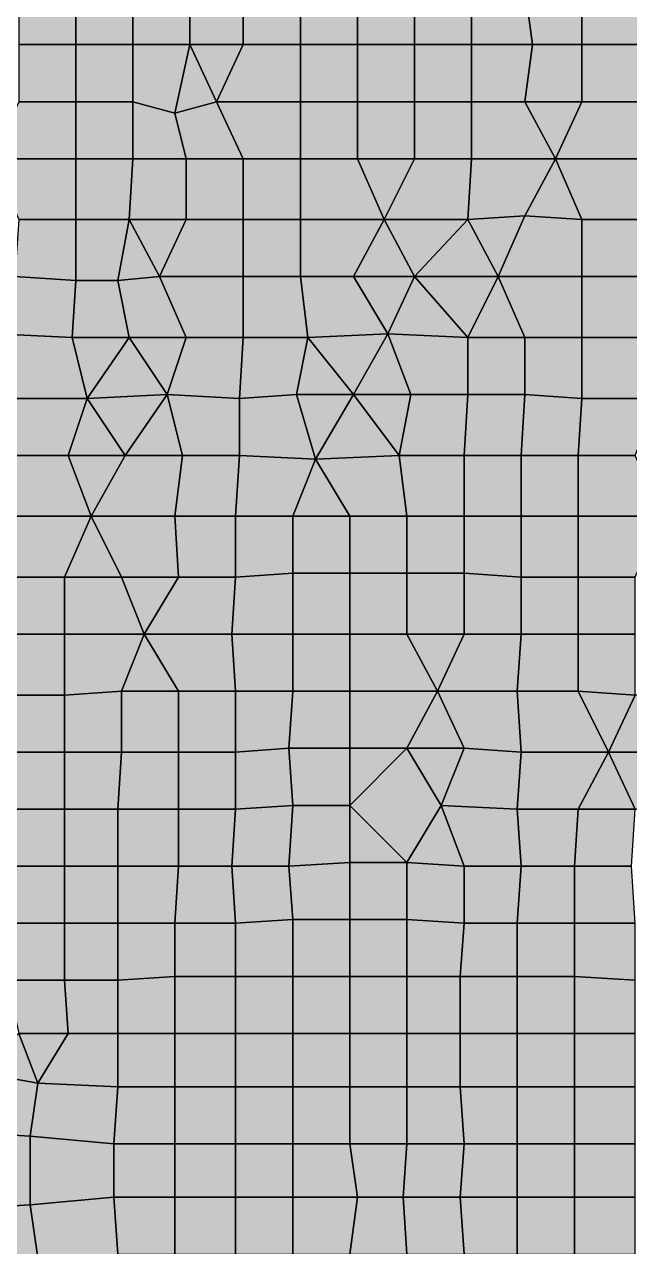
# Model space of a CAD drawing. Header units: metres. Extents: x -7480 to 79269, y -9100 to 45880.
# Drawn here: x 20750 to 23930, y 23960 to 30386 of the extents above; entities that cross this region are included whole.
import ezdxf

# ---------------------------------------------------------------- set-up
doc = ezdxf.new("R2010")
doc.units = ezdxf.units.M
for name, color, linetype in [('COLOR_1', 1, 'Continuous'), ('COLOR_181', 181, 'Continuous'), ('COLOR_3', 3, 'Continuous'), ('COLOR_5', 5, 'Continuous')]:
    doc.layers.add(name, color=color, linetype=linetype)

msp = doc.modelspace()

# ---------------------------------------------------------------- hatches: boundary and pattern name
at = {"layer": 'COLOR_1'}
for points in [[(20640, 25660), (20960, 25660), (20960, 25960), (20640, 25960)], [(20960, 25660), (21240, 25660), (21240, 25960), (20960, 25960)], [(21240, 25660), (21540, 25660), (21560, 25960), (21240, 25960)], [(23340, 25660), (23640, 25660), (23640, 25960), (23360, 25960)], [(21240, 25360), (21540, 25380), (21540, 25660), (21240, 25660)], [(20660, 25360), (20720, 25080), (20980, 25080), (20960, 25360)], [(20960, 25360), (20980, 25080), (21240, 25080), (21240, 25360)], [(21240, 25080), (21540, 25080), (21540, 25380), (21240, 25360)], [(20480, 24880), (20820, 24820), (20720, 25080)], [(20720, 25080), (20820, 24820), (20980, 25080)], [(20820, 24820), (21240, 24800), (21240, 25080), (20980, 25080)], [(21240, 24800), (21540, 24800), (21540, 25080), (21240, 25080)], [(20780, 24540), (21220, 24500), (21240, 24800), (20820, 24820)], [(21220, 24500), (21540, 24500), (21540, 24800), (21240, 24800)], [(20780, 24180), (21220, 24220), (21220, 24500), (20780, 24540)], [(21220, 24220), (21540, 24220), (21540, 24500), (21220, 24500)], [(20780, 24180), (20820, 23900), (21240, 23920), (21220, 24220)], [(21220, 24220), (21240, 23920), (21540, 23920), (21540, 24220)]]:
    msp.add_hatch(color=256, dxfattribs=at).paths.add_polyline_path(points)
at = {"layer": 'COLOR_181'}
for points in [[(20720, 30280), (21020, 30280), (21020, 30580), (20720, 30580)], [(21020, 30280), (21320, 30280), (21320, 30580), (21020, 30580)], [(21320, 30280), (21620, 30280), (21620, 30580), (21320, 30580)], [(21620, 30280), (21900, 30280), (21900, 30580), (21620, 30580)], [(21900, 30280), (22200, 30280), (22200, 30580), (21900, 30580)], [(22200, 30280), (22500, 30280), (22500, 30580), (22200, 30580)], [(22500, 30280), (22800, 30280), (22800, 30580), (22500, 30580)], [(22800, 30280), (23100, 30280), (23100, 30580), (22800, 30580)], [(23100, 30280), (23420, 30280), (23380, 30580), (23100, 30580)], [(23380, 30580), (23420, 30280), (23680, 30280), (23680, 30580)], [(23680, 30280), (23980, 30280), (23980, 30580), (23680, 30580)], [(20720, 29980), (21020, 29980), (21020, 30280), (20720, 30280)], [(21020, 29980), (21320, 29980), (21320, 30280), (21020, 30280)], [(21320, 29980), (21540, 29920), (21620, 30280), (21320, 30280)], [(21540, 29920), (21760, 29980), (21620, 30280)], [(21620, 30280), (21760, 29980), (21900, 30280)], [(21760, 29980), (22200, 29980), (22200, 30280), (21900, 30280)], [(22200, 29980), (22500, 29980), (22500, 30280), (22200, 30280)], [(22500, 29980), (22800, 29980), (22800, 30280), (22500, 30280)], [(22800, 29980), (23100, 29980), (23100, 30280), (22800, 30280)], [(23100, 29980), (23380, 29980), (23420, 30280), (23100, 30280)], [(23380, 29980), (23680, 29980), (23680, 30280), (23420, 30280)], [(23680, 29980), (23980, 29980), (23980, 30280), (23680, 30280)], [(20580, 29680), (21020, 29680), (21020, 29980), (20720, 29980)], [(21020, 29680), (21320, 29680), (21320, 29980), (21020, 29980)], [(21320, 29680), (21600, 29680), (21540, 29920), (21320, 29980)], [(21540, 29920), (21600, 29680), (21900, 29680), (21760, 29980)], [(21760, 29980), (21900, 29680), (22200, 29680), (22200, 29980)], [(22200, 29680), (22500, 29680), (22500, 29980), (22200, 29980)], [(22500, 29680), (22800, 29680), (22800, 29980), (22500, 29980)], [(22800, 29680), (23100, 29680), (23100, 29980), (22800, 29980)], [(23100, 29680), (23540, 29680), (23380, 29980), (23100, 29980)], [(23380, 29980), (23540, 29680), (23680, 29980)], [(23540, 29680), (23980, 29680), (23980, 29980), (23680, 29980)], [(20580, 29680), (20720, 29360), (21020, 29360), (21020, 29680)], [(21020, 29360), (21300, 29360), (21320, 29680), (21020, 29680)], [(21300, 29360), (21600, 29360), (21600, 29680), (21320, 29680)], [(21600, 29360), (21900, 29360), (21900, 29680), (21600, 29680)], [(21900, 29360), (22200, 29360), (22200, 29680), (21900, 29680)], [(22200, 29360), (22640, 29360), (22500, 29680), (22200, 29680)], [(22500, 29680), (22640, 29360), (22800, 29680)], [(22640, 29360), (23080, 29360), (23100, 29680), (22800, 29680)], [(23080, 29360), (23380, 29380), (23540, 29680), (23100, 29680)], [(23380, 29380), (23680, 29360), (23540, 29680)], [(23540, 29680), (23680, 29360), (23980, 29360), (23980, 29680)], [(23080, 29360), (23240, 29060), (23380, 29380)], [(23240, 29060), (23680, 29060), (23680, 29360), (23380, 29380)], [(20700, 29060), (21020, 29040), (21020, 29360), (20720, 29360)], [(21020, 29040), (21240, 29040), (21300, 29360), (21020, 29360)], [(21240, 29040), (21460, 29060), (21300, 29360)], [(21300, 29360), (21460, 29060), (21600, 29360)], [(21460, 29060), (21900, 29060), (21900, 29360), (21600, 29360)], [(21900, 29060), (22200, 29060), (22200, 29360), (21900, 29360)], [(22200, 29060), (22480, 29060), (22640, 29360), (22200, 29360)], [(22480, 29060), (22800, 29060), (22640, 29360)], [(22640, 29360), (22800, 29060), (23080, 29360)], [(22800, 29060), (23240, 29060), (23080, 29360)], [(23680, 29060), (23980, 29060), (23980, 29360), (23680, 29360)], [(20600, 28760), (21000, 28740), (21020, 29040), (20700, 29060)], [(21240, 29040), (21300, 28740), (21600, 28740), (21460, 29060)], [(21460, 29060), (21600, 28740), (21900, 28740), (21900, 29060)], [(21900, 28740), (22240, 28740), (22200, 29060), (21900, 29060)], [(22200, 29060), (22240, 28740), (22660, 28760), (22480, 29060)], [(22480, 29060), (22660, 28760), (22800, 29060)], [(22660, 28760), (23080, 28740), (22800, 29060)], [(22800, 29060), (23080, 28740), (23240, 29060)], [(23080, 28740), (23380, 28740), (23240, 29060)], [(23240, 29060), (23380, 28740), (23680, 28740), (23680, 29060)], [(23680, 28740), (23980, 28740), (23980, 29060), (23680, 29060)], [(21000, 28740), (21300, 28740), (21240, 29040), (21020, 29040)], [(20600, 28760), (20700, 28420), (21080, 28420), (21000, 28740)], [(21000, 28740), (21080, 28420), (21300, 28740)], [(21080, 28420), (21500, 28440), (21300, 28740)], [(21300, 28740), (21500, 28440), (21600, 28740)], [(21500, 28440), (21880, 28420), (21900, 28740), (21600, 28740)], [(21880, 28420), (22180, 28440), (22240, 28740), (21900, 28740)], [(22180, 28440), (22480, 28440), (22240, 28740)], [(22240, 28740), (22480, 28440), (22660, 28760)], [(22480, 28440), (22780, 28440), (22660, 28760)], [(22660, 28760), (22780, 28440), (23080, 28440), (23080, 28740)], [(23080, 28440), (23380, 28440), (23380, 28740), (23080, 28740)], [(23380, 28440), (23680, 28420), (23680, 28740), (23380, 28740)], [(23680, 28420), (24080, 28420), (23980, 28740), (23680, 28740)], [(20680, 28120), (20980, 28120), (21080, 28420), (20700, 28420)], [(20980, 28120), (21280, 28120), (21080, 28420)], [(21080, 28420), (21280, 28120), (21500, 28440)], [(21280, 28120), (21580, 28120), (21500, 28440)], [(21500, 28440), (21580, 28120), (21880, 28120), (21880, 28420)], [(21880, 28120), (22280, 28100), (22180, 28440), (21880, 28420)], [(22180, 28440), (22280, 28100), (22480, 28440)], [(22280, 28100), (22720, 28120), (22480, 28440)], [(22480, 28440), (22720, 28120), (22780, 28440)], [(22720, 28120), (23060, 28120), (23080, 28440), (22780, 28440)], [(23060, 28120), (23360, 28120), (23380, 28440), (23080, 28440)], [(23360, 28120), (23660, 28120), (23680, 28420), (23380, 28440)], [(23660, 28120), (23960, 28120), (24080, 28420), (23680, 28420)], [(20660, 27800), (21100, 27800), (20980, 28120), (20680, 28120)], [(20980, 28120), (21100, 27800), (21280, 28120)], [(21100, 27800), (21540, 27800), (21580, 28120), (21280, 28120)], [(21540, 27800), (21860, 27800), (21880, 28120), (21580, 28120)], [(21860, 27800), (22160, 27800), (22280, 28100), (21880, 28120)], [(22160, 27800), (22460, 27800), (22280, 28100)], [(22280, 28100), (22460, 27800), (22760, 27800), (22720, 28120)], [(22720, 28120), (22760, 27800), (23060, 27800), (23060, 28120)], [(23060, 27800), (23360, 27800), (23360, 28120), (23060, 28120)], [(23360, 27800), (23660, 27800), (23660, 28120), (23360, 28120)], [(23660, 27800), (24100, 27800), (23960, 28120), (23660, 28120)], [(20660, 27480), (20960, 27480), (21100, 27800), (20660, 27800)], [(20960, 27480), (21260, 27480), (21100, 27800)], [(21100, 27800), (21260, 27480), (21560, 27480), (21540, 27800)], [(21540, 27800), (21560, 27480), (21860, 27480), (21860, 27800)], [(21860, 27480), (22160, 27500), (22160, 27800), (21860, 27800)], [(22160, 27500), (22460, 27500), (22460, 27800), (22160, 27800)], [(22460, 27500), (22760, 27500), (22760, 27800), (22460, 27800)], [(22760, 27500), (23060, 27500), (23060, 27800), (22760, 27800)], [(23060, 27500), (23360, 27480), (23360, 27800), (23060, 27800)], [(23360, 27480), (23660, 27480), (23660, 27800), (23360, 27800)], [(23660, 27480), (23960, 27480), (24100, 27800), (23660, 27800)], [(20660, 27180), (20960, 27180), (20960, 27480), (20660, 27480)], [(20960, 27180), (21380, 27180), (21260, 27480), (20960, 27480)], [(21260, 27480), (21380, 27180), (21560, 27480)], [(21380, 27180), (21840, 27180), (21860, 27480), (21560, 27480)], [(21840, 27180), (22160, 27180), (22160, 27500), (21860, 27480)], [(22160, 27180), (22460, 27180), (22460, 27500), (22160, 27500)], [(22460, 27180), (22760, 27180), (22760, 27500), (22460, 27500)], [(22760, 27180), (23060, 27180), (23060, 27500), (22760, 27500)], [(23060, 27180), (23360, 27180), (23360, 27480), (23060, 27500)], [(23360, 27180), (23660, 27180), (23660, 27480), (23360, 27480)], [(23660, 27180), (23960, 27180), (23960, 27480), (23660, 27480)], [(20660, 26860), (20960, 26860), (20960, 27180), (20660, 27180)], [(20960, 26860), (21260, 26880), (21380, 27180), (20960, 27180)], [(21260, 26880), (21560, 26880), (21380, 27180)], [(21380, 27180), (21560, 26880), (21860, 26880), (21840, 27180)], [(21840, 27180), (21860, 26880), (22160, 26880), (22160, 27180)], [(22160, 26880), (22460, 26880), (22460, 27180), (22160, 27180)], [(22460, 26880), (22920, 26880), (22760, 27180), (22460, 27180)], [(22760, 27180), (22920, 26880), (23060, 27180)], [(22920, 26880), (23340, 26880), (23360, 27180), (23060, 27180)], [(23340, 26880), (23660, 26880), (23660, 27180), (23360, 27180)], [(23660, 26880), (23960, 26860), (23960, 27180), (23660, 27180)], [(20960, 26560), (21260, 26560), (21260, 26880), (20960, 26860)], [(21260, 26560), (21560, 26560), (21560, 26880), (21260, 26880)], [(21560, 26560), (21860, 26560), (21860, 26880), (21560, 26880)], [(21860, 26560), (22140, 26580), (22160, 26880), (21860, 26880)], [(22140, 26580), (22460, 26580), (22460, 26880), (22160, 26880)], [(22460, 26580), (22760, 26580), (22920, 26880), (22460, 26880)], [(22760, 26580), (23060, 26580), (22920, 26880)], [(22920, 26880), (23060, 26580), (23360, 26560), (23340, 26880)], [(23340, 26880), (23360, 26560), (23820, 26560), (23660, 26880)], [(23660, 26880), (23820, 26560), (23960, 26860)], [(20660, 26560), (20960, 26560), (20960, 26860), (20660, 26860)], [(23820, 26560), (24240, 26560), (24260, 26860), (23960, 26860)], [(20660, 26260), (20960, 26260), (20960, 26560), (20660, 26560)], [(20960, 26260), (21240, 26260), (21260, 26560), (20960, 26560)], [(21240, 26260), (21560, 26260), (21560, 26560), (21260, 26560)], [(21560, 26260), (21860, 26260), (21860, 26560), (21560, 26560)], [(21860, 26260), (22160, 26280), (22140, 26580), (21860, 26560)], [(22140, 26580), (22160, 26280), (22460, 26280), (22460, 26580)], [(22460, 26280), (22760, 26580), (22460, 26580)], [(22460, 26280), (22760, 25980), (22940, 26280), (22760, 26580)], [(22760, 26580), (22940, 26280), (23060, 26580)], [(22940, 26280), (23340, 26260), (23360, 26560), (23060, 26580)], [(23340, 26260), (23660, 26260), (23820, 26560), (23360, 26560)], [(23660, 26260), (23960, 26260), (23820, 26560)], [(23820, 26560), (23960, 26260), (24260, 26260), (24240, 26560)], [(20640, 25960), (20960, 25960), (20960, 26260), (20660, 26260)], [(20960, 25960), (21240, 25960), (21240, 26260), (20960, 26260)], [(21240, 25960), (21560, 25960), (21560, 26260), (21240, 26260)], [(21560, 25960), (21840, 25960), (21860, 26260), (21560, 26260)], [(21840, 25960), (22140, 25960), (22160, 26280), (21860, 26260)], [(22140, 25960), (22460, 25980), (22460, 26280), (22160, 26280)], [(22460, 25980), (22760, 25980), (22460, 26280)], [(22760, 25980), (23060, 25960), (22940, 26280)], [(22940, 26280), (23060, 25960), (23360, 25960), (23340, 26260)], [(23340, 26260), (23360, 25960), (23640, 25960), (23660, 26260)], [(23640, 25960), (23940, 25960), (23960, 26260), (23660, 26260)], [(22140, 25960), (22160, 25680), (22460, 25680), (22460, 25980)], [(22460, 25680), (22760, 25680), (22760, 25980), (22460, 25980)], [(22760, 25680), (23060, 25660), (23060, 25960), (22760, 25980)], [(21540, 25660), (21860, 25660), (21840, 25960), (21560, 25960)], [(21840, 25960), (21860, 25660), (22160, 25680), (22140, 25960)], [(23060, 25660), (23340, 25660), (23360, 25960), (23060, 25960)], [(20640, 25660), (20660, 25360), (20960, 25360), (20960, 25660)], [(20960, 25360), (21240, 25360), (21240, 25660), (20960, 25660)], [(21540, 25380), (21860, 25380), (21860, 25660), (21540, 25660)], [(21860, 25380), (22160, 25380), (22160, 25680), (21860, 25660)], [(22160, 25380), (22460, 25380), (22460, 25680), (22160, 25680)], [(22460, 25380), (22760, 25380), (22760, 25680), (22460, 25680)], [(22760, 25380), (23040, 25380), (23060, 25660), (22760, 25680)], [(23040, 25380), (23340, 25380), (23340, 25660), (23060, 25660)], [(23340, 25380), (23640, 25380), (23640, 25660), (23340, 25660)], [(21540, 25080), (21860, 25080), (21860, 25380), (21540, 25380)], [(21860, 25080), (22160, 25080), (22160, 25380), (21860, 25380)], [(22160, 25080), (22460, 25080), (22460, 25380), (22160, 25380)], [(22460, 25080), (22760, 25080), (22760, 25380), (22460, 25380)], [(22760, 25080), (23040, 25080), (23040, 25380), (22760, 25380)], [(23040, 25080), (23340, 25080), (23340, 25380), (23040, 25380)], [(23340, 25080), (23640, 25080), (23640, 25380), (23340, 25380)], [(21540, 24800), (21860, 24800), (21860, 25080), (21540, 25080)], [(21860, 24800), (22160, 24800), (22160, 25080), (21860, 25080)], [(22160, 24800), (22460, 24800), (22460, 25080), (22160, 25080)], [(22460, 24800), (22760, 24800), (22760, 25080), (22460, 25080)], [(22760, 24800), (23040, 24800), (23040, 25080), (22760, 25080)], [(23040, 24800), (23340, 24800), (23340, 25080), (23040, 25080)], [(23340, 24800), (23640, 24800), (23640, 25080), (23340, 25080)], [(21540, 24500), (21860, 24500), (21860, 24800), (21540, 24800)], [(21860, 24500), (22160, 24500), (22160, 24800), (21860, 24800)], [(22160, 24500), (22460, 24500), (22460, 24800), (22160, 24800)], [(22460, 24500), (22760, 24500), (22760, 24800), (22460, 24800)], [(22760, 24500), (23060, 24500), (23040, 24800), (22760, 24800)], [(23040, 24800), (23060, 24500), (23340, 24500), (23340, 24800)], [(23340, 24500), (23640, 24500), (23640, 24800), (23340, 24800)], [(20460, 24160), (20780, 24180), (20780, 24540), (20460, 24560)], [(21540, 24220), (21860, 24220), (21860, 24500), (21540, 24500)], [(21860, 24220), (22160, 24220), (22160, 24500), (21860, 24500)], [(22160, 24220), (22500, 24220), (22460, 24500), (22160, 24500)], [(22460, 24500), (22500, 24220), (22740, 24220), (22760, 24500)], [(22740, 24220), (23040, 24220), (23060, 24500), (22760, 24500)], [(23040, 24220), (23340, 24220), (23340, 24500), (23060, 24500)], [(23340, 24220), (23640, 24220), (23640, 24500), (23340, 24500)], [(21540, 23920), (21860, 23920), (21860, 24220), (21540, 24220)], [(21860, 23920), (22160, 23920), (22160, 24220), (21860, 24220)], [(22160, 23920), (22460, 23920), (22500, 24220), (22160, 24220)], [(22460, 23920), (22760, 23920), (22740, 24220), (22500, 24220)], [(22740, 24220), (22760, 23920), (23060, 23920), (23040, 24220)], [(23040, 24220), (23060, 23920), (23340, 23920), (23340, 24220)], [(23340, 23920), (23640, 23920), (23640, 24220), (23340, 24220)]]:
    msp.add_hatch(color=256, dxfattribs=at).paths.add_polyline_path(points)
at = {"layer": 'COLOR_3'}
for points in [[(23640, 25660), (23960, 25660), (23940, 25960), (23640, 25960)], [(23640, 25380), (23960, 25360), (23960, 25660), (23640, 25660)], [(23640, 25080), (23960, 25080), (23960, 25360), (23640, 25380)], [(23640, 24800), (23960, 24800), (23960, 25080), (23640, 25080)], [(20460, 23860), (20820, 23900), (20780, 24180), (20460, 24160)], [(23640, 23920), (23960, 23920), (23960, 24220), (23640, 24220)]]:
    msp.add_hatch(color=256, dxfattribs=at).paths.add_polyline_path(points)
at = {"layer": 'COLOR_5'}
for points in [[(20460, 24560), (20780, 24540), (20820, 24820), (20480, 24880)], [(23640, 24500), (23960, 24500), (23960, 24800), (23640, 24800)], [(23640, 24220), (23960, 24220), (23960, 24500), (23640, 24500)]]:
    msp.add_hatch(color=256, dxfattribs=at).paths.add_polyline_path(points)

# ---------------------------------------------------------------- linework, layer by layer
at = {"layer": 'COLOR_1'}
for points in [[(20640, 25660), (20960, 25660), (20960, 25960), (20640, 25960)], [(20960, 25660), (21240, 25660), (21240, 25960), (20960, 25960)], [(21240, 25660), (21540, 25660), (21560, 25960), (21240, 25960)], [(23340, 25660), (23640, 25660), (23640, 25960), (23360, 25960)], [(21240, 25360), (21540, 25380), (21540, 25660), (21240, 25660)], [(20660, 25360), (20720, 25080), (20980, 25080), (20960, 25360)], [(20960, 25360), (20980, 25080), (21240, 25080), (21240, 25360)], [(21240, 25080), (21540, 25080), (21540, 25380), (21240, 25360)], [(20480, 24880), (20820, 24820), (20720, 25080)], [(20720, 25080), (20820, 24820), (20980, 25080)], [(20820, 24820), (21240, 24800), (21240, 25080), (20980, 25080)], [(21240, 24800), (21540, 24800), (21540, 25080), (21240, 25080)], [(20780, 24540), (21220, 24500), (21240, 24800), (20820, 24820)], [(21220, 24500), (21540, 24500), (21540, 24800), (21240, 24800)], [(20780, 24180), (21220, 24220), (21220, 24500), (20780, 24540)], [(21220, 24220), (21540, 24220), (21540, 24500), (21220, 24500)], [(20780, 24180), (20820, 23900), (21240, 23920), (21220, 24220)], [(21220, 24220), (21240, 23920), (21540, 23920), (21540, 24220)]]:
    msp.add_lwpolyline(points, close=True, dxfattribs=at)
at = {"layer": 'COLOR_181'}
for points in [[(20720, 30280), (21020, 30280), (21020, 30580), (20720, 30580)], [(21020, 30280), (21320, 30280), (21320, 30580), (21020, 30580)], [(21320, 30280), (21620, 30280), (21620, 30580), (21320, 30580)], [(21620, 30280), (21900, 30280), (21900, 30580), (21620, 30580)], [(21900, 30280), (22200, 30280), (22200, 30580), (21900, 30580)], [(22200, 30280), (22500, 30280), (22500, 30580), (22200, 30580)], [(22500, 30280), (22800, 30280), (22800, 30580), (22500, 30580)], [(22800, 30280), (23100, 30280), (23100, 30580), (22800, 30580)], [(23100, 30280), (23420, 30280), (23380, 30580), (23100, 30580)], [(23380, 30580), (23420, 30280), (23680, 30280), (23680, 30580)], [(23680, 30280), (23980, 30280), (23980, 30580), (23680, 30580)], [(20720, 29980), (21020, 29980), (21020, 30280), (20720, 30280)], [(21020, 29980), (21320, 29980), (21320, 30280), (21020, 30280)], [(21320, 29980), (21540, 29920), (21620, 30280), (21320, 30280)], [(21540, 29920), (21760, 29980), (21620, 30280)], [(21620, 30280), (21760, 29980), (21900, 30280)], [(21760, 29980), (22200, 29980), (22200, 30280), (21900, 30280)], [(22200, 29980), (22500, 29980), (22500, 30280), (22200, 30280)], [(22500, 29980), (22800, 29980), (22800, 30280), (22500, 30280)], [(22800, 29980), (23100, 29980), (23100, 30280), (22800, 30280)], [(23100, 29980), (23380, 29980), (23420, 30280), (23100, 30280)], [(23380, 29980), (23680, 29980), (23680, 30280), (23420, 30280)], [(23680, 29980), (23980, 29980), (23980, 30280), (23680, 30280)], [(20580, 29680), (21020, 29680), (21020, 29980), (20720, 29980)], [(21020, 29680), (21320, 29680), (21320, 29980), (21020, 29980)], [(21320, 29680), (21600, 29680), (21540, 29920), (21320, 29980)], [(21540, 29920), (21600, 29680), (21900, 29680), (21760, 29980)], [(21760, 29980), (21900, 29680), (22200, 29680), (22200, 29980)], [(22200, 29680), (22500, 29680), (22500, 29980), (22200, 29980)], [(22500, 29680), (22800, 29680), (22800, 29980), (22500, 29980)], [(22800, 29680), (23100, 29680), (23100, 29980), (22800, 29980)], [(23100, 29680), (23540, 29680), (23380, 29980), (23100, 29980)], [(23380, 29980), (23540, 29680), (23680, 29980)], [(23540, 29680), (23980, 29680), (23980, 29980), (23680, 29980)], [(20580, 29680), (20720, 29360), (21020, 29360), (21020, 29680)], [(21020, 29360), (21300, 29360), (21320, 29680), (21020, 29680)], [(21300, 29360), (21600, 29360), (21600, 29680), (21320, 29680)], [(21600, 29360), (21900, 29360), (21900, 29680), (21600, 29680)], [(21900, 29360), (22200, 29360), (22200, 29680), (21900, 29680)], [(22200, 29360), (22640, 29360), (22500, 29680), (22200, 29680)], [(22500, 29680), (22640, 29360), (22800, 29680)], [(22640, 29360), (23080, 29360), (23100, 29680), (22800, 29680)], [(23080, 29360), (23380, 29380), (23540, 29680), (23100, 29680)], [(23380, 29380), (23680, 29360), (23540, 29680)], [(23540, 29680), (23680, 29360), (23980, 29360), (23980, 29680)], [(23080, 29360), (23240, 29060), (23380, 29380)], [(23240, 29060), (23680, 29060), (23680, 29360), (23380, 29380)], [(20700, 29060), (21020, 29040), (21020, 29360), (20720, 29360)], [(21020, 29040), (21240, 29040), (21300, 29360), (21020, 29360)], [(21240, 29040), (21460, 29060), (21300, 29360)], [(21300, 29360), (21460, 29060), (21600, 29360)], [(21460, 29060), (21900, 29060), (21900, 29360), (21600, 29360)], [(21900, 29060), (22200, 29060), (22200, 29360), (21900, 29360)], [(22200, 29060), (22480, 29060), (22640, 29360), (22200, 29360)], [(22480, 29060), (22800, 29060), (22640, 29360)], [(22640, 29360), (22800, 29060), (23080, 29360)], [(22800, 29060), (23240, 29060), (23080, 29360)], [(23680, 29060), (23980, 29060), (23980, 29360), (23680, 29360)], [(20600, 28760), (21000, 28740), (21020, 29040), (20700, 29060)], [(21240, 29040), (21300, 28740), (21600, 28740), (21460, 29060)], [(21460, 29060), (21600, 28740), (21900, 28740), (21900, 29060)], [(21900, 28740), (22240, 28740), (22200, 29060), (21900, 29060)], [(22200, 29060), (22240, 28740), (22660, 28760), (22480, 29060)], [(22480, 29060), (22660, 28760), (22800, 29060)], [(22660, 28760), (23080, 28740), (22800, 29060)], [(22800, 29060), (23080, 28740), (23240, 29060)], [(23080, 28740), (23380, 28740), (23240, 29060)], [(23240, 29060), (23380, 28740), (23680, 28740), (23680, 29060)], [(23680, 28740), (23980, 28740), (23980, 29060), (23680, 29060)], [(21000, 28740), (21300, 28740), (21240, 29040), (21020, 29040)], [(20600, 28760), (20700, 28420), (21080, 28420), (21000, 28740)], [(21000, 28740), (21080, 28420), (21300, 28740)], [(21080, 28420), (21500, 28440), (21300, 28740)], [(21300, 28740), (21500, 28440), (21600, 28740)], [(21500, 28440), (21880, 28420), (21900, 28740), (21600, 28740)], [(21880, 28420), (22180, 28440), (22240, 28740), (21900, 28740)], [(22180, 28440), (22480, 28440), (22240, 28740)], [(22240, 28740), (22480, 28440), (22660, 28760)], [(22480, 28440), (22780, 28440), (22660, 28760)], [(22660, 28760), (22780, 28440), (23080, 28440), (23080, 28740)], [(23080, 28440), (23380, 28440), (23380, 28740), (23080, 28740)], [(23380, 28440), (23680, 28420), (23680, 28740), (23380, 28740)], [(23680, 28420), (24080, 28420), (23980, 28740), (23680, 28740)], [(20680, 28120), (20980, 28120), (21080, 28420), (20700, 28420)], [(20980, 28120), (21280, 28120), (21080, 28420)], [(21080, 28420), (21280, 28120), (21500, 28440)], [(21280, 28120), (21580, 28120), (21500, 28440)], [(21500, 28440), (21580, 28120), (21880, 28120), (21880, 28420)], [(21880, 28120), (22280, 28100), (22180, 28440), (21880, 28420)], [(22180, 28440), (22280, 28100), (22480, 28440)], [(22280, 28100), (22720, 28120), (22480, 28440)], [(22480, 28440), (22720, 28120), (22780, 28440)], [(22720, 28120), (23060, 28120), (23080, 28440), (22780, 28440)], [(23060, 28120), (23360, 28120), (23380, 28440), (23080, 28440)], [(23360, 28120), (23660, 28120), (23680, 28420), (23380, 28440)], [(23660, 28120), (23960, 28120), (24080, 28420), (23680, 28420)], [(20660, 27800), (21100, 27800), (20980, 28120), (20680, 28120)], [(20980, 28120), (21100, 27800), (21280, 28120)], [(21100, 27800), (21540, 27800), (21580, 28120), (21280, 28120)], [(21540, 27800), (21860, 27800), (21880, 28120), (21580, 28120)], [(21860, 27800), (22160, 27800), (22280, 28100), (21880, 28120)], [(22160, 27800), (22460, 27800), (22280, 28100)], [(22280, 28100), (22460, 27800), (22760, 27800), (22720, 28120)], [(22720, 28120), (22760, 27800), (23060, 27800), (23060, 28120)], [(23060, 27800), (23360, 27800), (23360, 28120), (23060, 28120)], [(23360, 27800), (23660, 27800), (23660, 28120), (23360, 28120)], [(23660, 27800), (24100, 27800), (23960, 28120), (23660, 28120)], [(20660, 27480), (20960, 27480), (21100, 27800), (20660, 27800)], [(20960, 27480), (21260, 27480), (21100, 27800)], [(21100, 27800), (21260, 27480), (21560, 27480), (21540, 27800)], [(21540, 27800), (21560, 27480), (21860, 27480), (21860, 27800)], [(21860, 27480), (22160, 27500), (22160, 27800), (21860, 27800)], [(22160, 27500), (22460, 27500), (22460, 27800), (22160, 27800)], [(22460, 27500), (22760, 27500), (22760, 27800), (22460, 27800)], [(22760, 27500), (23060, 27500), (23060, 27800), (22760, 27800)], [(23060, 27500), (23360, 27480), (23360, 27800), (23060, 27800)], [(23360, 27480), (23660, 27480), (23660, 27800), (23360, 27800)], [(23660, 27480), (23960, 27480), (24100, 27800), (23660, 27800)], [(20660, 27180), (20960, 27180), (20960, 27480), (20660, 27480)], [(20960, 27180), (21380, 27180), (21260, 27480), (20960, 27480)], [(21260, 27480), (21380, 27180), (21560, 27480)], [(21380, 27180), (21840, 27180), (21860, 27480), (21560, 27480)], [(21840, 27180), (22160, 27180), (22160, 27500), (21860, 27480)], [(22160, 27180), (22460, 27180), (22460, 27500), (22160, 27500)], [(22460, 27180), (22760, 27180), (22760, 27500), (22460, 27500)], [(22760, 27180), (23060, 27180), (23060, 27500), (22760, 27500)], [(23060, 27180), (23360, 27180), (23360, 27480), (23060, 27500)], [(23360, 27180), (23660, 27180), (23660, 27480), (23360, 27480)], [(23660, 27180), (23960, 27180), (23960, 27480), (23660, 27480)], [(20660, 26860), (20960, 26860), (20960, 27180), (20660, 27180)], [(20960, 26860), (21260, 26880), (21380, 27180), (20960, 27180)], [(21260, 26880), (21560, 26880), (21380, 27180)], [(21380, 27180), (21560, 26880), (21860, 26880), (21840, 27180)], [(21840, 27180), (21860, 26880), (22160, 26880), (22160, 27180)], [(22160, 26880), (22460, 26880), (22460, 27180), (22160, 27180)], [(22460, 26880), (22920, 26880), (22760, 27180), (22460, 27180)], [(22760, 27180), (22920, 26880), (23060, 27180)], [(22920, 26880), (23340, 26880), (23360, 27180), (23060, 27180)], [(23340, 26880), (23660, 26880), (23660, 27180), (23360, 27180)], [(23660, 26880), (23960, 26860), (23960, 27180), (23660, 27180)], [(20960, 26560), (21260, 26560), (21260, 26880), (20960, 26860)], [(21260, 26560), (21560, 26560), (21560, 26880), (21260, 26880)], [(21560, 26560), (21860, 26560), (21860, 26880), (21560, 26880)], [(21860, 26560), (22140, 26580), (22160, 26880), (21860, 26880)], [(22140, 26580), (22460, 26580), (22460, 26880), (22160, 26880)], [(22460, 26580), (22760, 26580), (22920, 26880), (22460, 26880)], [(22760, 26580), (23060, 26580), (22920, 26880)], [(22920, 26880), (23060, 26580), (23360, 26560), (23340, 26880)], [(23340, 26880), (23360, 26560), (23820, 26560), (23660, 26880)], [(23660, 26880), (23820, 26560), (23960, 26860)], [(20660, 26560), (20960, 26560), (20960, 26860), (20660, 26860)], [(23820, 26560), (24240, 26560), (24260, 26860), (23960, 26860)], [(20660, 26260), (20960, 26260), (20960, 26560), (20660, 26560)], [(20960, 26260), (21240, 26260), (21260, 26560), (20960, 26560)], [(21240, 26260), (21560, 26260), (21560, 26560), (21260, 26560)], [(21560, 26260), (21860, 26260), (21860, 26560), (21560, 26560)], [(21860, 26260), (22160, 26280), (22140, 26580), (21860, 26560)], [(22140, 26580), (22160, 26280), (22460, 26280), (22460, 26580)], [(22460, 26280), (22760, 26580), (22460, 26580)], [(22460, 26280), (22760, 25980), (22940, 26280), (22760, 26580)], [(22760, 26580), (22940, 26280), (23060, 26580)], [(22940, 26280), (23340, 26260), (23360, 26560), (23060, 26580)], [(23340, 26260), (23660, 26260), (23820, 26560), (23360, 26560)], [(23660, 26260), (23960, 26260), (23820, 26560)], [(23820, 26560), (23960, 26260), (24260, 26260), (24240, 26560)], [(20640, 25960), (20960, 25960), (20960, 26260), (20660, 26260)], [(20960, 25960), (21240, 25960), (21240, 26260), (20960, 26260)], [(21240, 25960), (21560, 25960), (21560, 26260), (21240, 26260)], [(21560, 25960), (21840, 25960), (21860, 26260), (21560, 26260)], [(21840, 25960), (22140, 25960), (22160, 26280), (21860, 26260)], [(22140, 25960), (22460, 25980), (22460, 26280), (22160, 26280)], [(22460, 25980), (22760, 25980), (22460, 26280)], [(22760, 25980), (23060, 25960), (22940, 26280)], [(22940, 26280), (23060, 25960), (23360, 25960), (23340, 26260)], [(23340, 26260), (23360, 25960), (23640, 25960), (23660, 26260)], [(23640, 25960), (23940, 25960), (23960, 26260), (23660, 26260)], [(22140, 25960), (22160, 25680), (22460, 25680), (22460, 25980)], [(22460, 25680), (22760, 25680), (22760, 25980), (22460, 25980)], [(22760, 25680), (23060, 25660), (23060, 25960), (22760, 25980)], [(21540, 25660), (21860, 25660), (21840, 25960), (21560, 25960)], [(21840, 25960), (21860, 25660), (22160, 25680), (22140, 25960)], [(23060, 25660), (23340, 25660), (23360, 25960), (23060, 25960)], [(20640, 25660), (20660, 25360), (20960, 25360), (20960, 25660)], [(20960, 25360), (21240, 25360), (21240, 25660), (20960, 25660)], [(21540, 25380), (21860, 25380), (21860, 25660), (21540, 25660)], [(21860, 25380), (22160, 25380), (22160, 25680), (21860, 25660)], [(22160, 25380), (22460, 25380), (22460, 25680), (22160, 25680)], [(22460, 25380), (22760, 25380), (22760, 25680), (22460, 25680)], [(22760, 25380), (23040, 25380), (23060, 25660), (22760, 25680)], [(23040, 25380), (23340, 25380), (23340, 25660), (23060, 25660)], [(23340, 25380), (23640, 25380), (23640, 25660), (23340, 25660)], [(21540, 25080), (21860, 25080), (21860, 25380), (21540, 25380)], [(21860, 25080), (22160, 25080), (22160, 25380), (21860, 25380)], [(22160, 25080), (22460, 25080), (22460, 25380), (22160, 25380)], [(22460, 25080), (22760, 25080), (22760, 25380), (22460, 25380)], [(22760, 25080), (23040, 25080), (23040, 25380), (22760, 25380)], [(23040, 25080), (23340, 25080), (23340, 25380), (23040, 25380)], [(23340, 25080), (23640, 25080), (23640, 25380), (23340, 25380)], [(21540, 24800), (21860, 24800), (21860, 25080), (21540, 25080)], [(21860, 24800), (22160, 24800), (22160, 25080), (21860, 25080)], [(22160, 24800), (22460, 24800), (22460, 25080), (22160, 25080)], [(22460, 24800), (22760, 24800), (22760, 25080), (22460, 25080)], [(22760, 24800), (23040, 24800), (23040, 25080), (22760, 25080)], [(23040, 24800), (23340, 24800), (23340, 25080), (23040, 25080)], [(23340, 24800), (23640, 24800), (23640, 25080), (23340, 25080)], [(21540, 24500), (21860, 24500), (21860, 24800), (21540, 24800)], [(21860, 24500), (22160, 24500), (22160, 24800), (21860, 24800)], [(22160, 24500), (22460, 24500), (22460, 24800), (22160, 24800)], [(22460, 24500), (22760, 24500), (22760, 24800), (22460, 24800)], [(22760, 24500), (23060, 24500), (23040, 24800), (22760, 24800)], [(23040, 24800), (23060, 24500), (23340, 24500), (23340, 24800)], [(23340, 24500), (23640, 24500), (23640, 24800), (23340, 24800)], [(20460, 24160), (20780, 24180), (20780, 24540), (20460, 24560)], [(21540, 24220), (21860, 24220), (21860, 24500), (21540, 24500)], [(21860, 24220), (22160, 24220), (22160, 24500), (21860, 24500)], [(22160, 24220), (22500, 24220), (22460, 24500), (22160, 24500)], [(22460, 24500), (22500, 24220), (22740, 24220), (22760, 24500)], [(22740, 24220), (23040, 24220), (23060, 24500), (22760, 24500)], [(23040, 24220), (23340, 24220), (23340, 24500), (23060, 24500)], [(23340, 24220), (23640, 24220), (23640, 24500), (23340, 24500)], [(21540, 23920), (21860, 23920), (21860, 24220), (21540, 24220)], [(21860, 23920), (22160, 23920), (22160, 24220), (21860, 24220)], [(22160, 23920), (22460, 23920), (22500, 24220), (22160, 24220)], [(22460, 23920), (22760, 23920), (22740, 24220), (22500, 24220)], [(22740, 24220), (22760, 23920), (23060, 23920), (23040, 24220)], [(23040, 24220), (23060, 23920), (23340, 23920), (23340, 24220)], [(23340, 23920), (23640, 23920), (23640, 24220), (23340, 24220)]]:
    msp.add_lwpolyline(points, close=True, dxfattribs=at)
at = {"layer": 'COLOR_3'}
for points in [[(23640, 25660), (23960, 25660), (23940, 25960), (23640, 25960)], [(23640, 25380), (23960, 25360), (23960, 25660), (23640, 25660)], [(23640, 25080), (23960, 25080), (23960, 25360), (23640, 25380)], [(23640, 24800), (23960, 24800), (23960, 25080), (23640, 25080)], [(20460, 23860), (20820, 23900), (20780, 24180), (20460, 24160)], [(23640, 23920), (23960, 23920), (23960, 24220), (23640, 24220)]]:
    msp.add_lwpolyline(points, close=True, dxfattribs=at)
at = {"layer": 'COLOR_5'}
for points in [[(20460, 24560), (20780, 24540), (20820, 24820), (20480, 24880)], [(23640, 24500), (23960, 24500), (23960, 24800), (23640, 24800)], [(23640, 24220), (23960, 24220), (23960, 24500), (23640, 24500)]]:
    msp.add_lwpolyline(points, close=True, dxfattribs=at)

doc.saveas('drawing.dxf')
